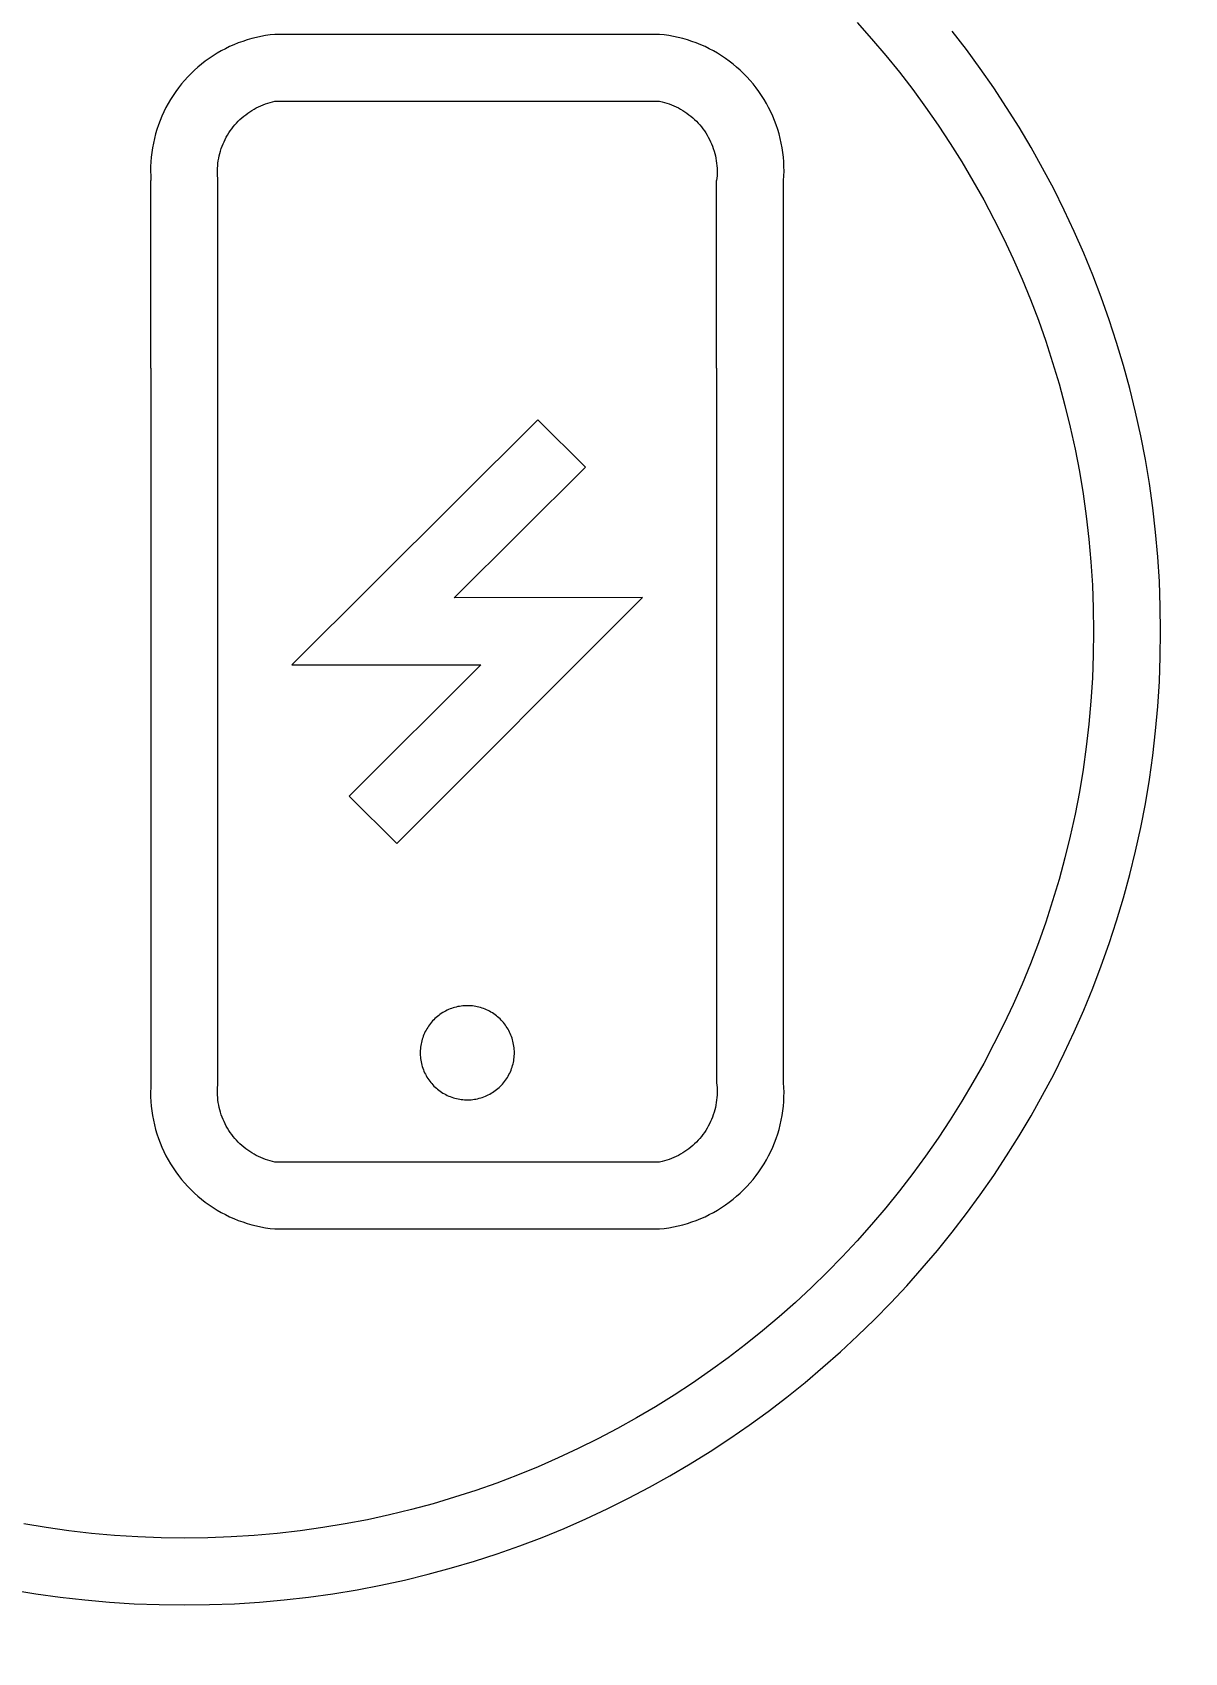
# Model space of a CAD drawing. Header units: inches. Extents: x -9 to 197, y 0 to 134.
# Drawn here: x 21.98 to 23.235, y 120.523 to 122.287 of the extents above; entities that cross this region are included whole.
import ezdxf

# ---------------------------------------------------------------- set-up
doc = ezdxf.new("R2010")
doc.units = ezdxf.units.IN
doc.layers.add('ZANO_R', color=7, linetype='Continuous', lineweight=0)
doc.layers.add('ZANO_W', color=1, linetype='Continuous', lineweight=0)
doc.styles.get("Standard").update_dxf_attribs({"font": 'arial.ttf'})
doc.dimstyles.new('amerykanie', dxfattribs={"dimtxt": 50, "dimasz": 50, "dimexe": 0.5, "dimexo": 0.5, "dimgap": 1, "dimtad": 1, "dimdec": 0, "dimzin": 0, "dimlunit": 5, "dimtxsty": 'Standard', "dimcen": 0.09, "dimclrd": 1, "dimclre": 1, "dimclrt": 1, "dimazin": 0, "dimtfac": 1, "dimtdec": 0, "dimtmove": 0, "dimatfit": 3, "dimfxl": 1, "dimtzin": 0, "dimarcsym": 1})

# ---------------------------------------------------------------- blocks, each defined once
blk = doc.blocks.new('*D398')
at = {"layer": 'ZANO_W', "color": 1, "lineweight": -2}
blk.add_arc((156.2448, 106.2917), 5.9376, 93.97094, 170.33898, dxfattribs=at)
at = {"layer": 'ZANO_W', "color": 1}
for points in [[(155.8311, 112.0484), (155.8361, 112.3817), (156.8335, 112.2001)], [(150.2253, 107.3022), (150.5574, 107.2741), (150.3072, 106.2917)]]:
    blk.add_solid(points, dxfattribs=at)
at = {"layer": 'ZANO_W', "color": 1, "insert": (151.3604, 111.687), "char_height": 1.625, "attachment_point": 5, "rotation": 42.155}
blk.add_mtext("95%%d41'", dxfattribs=at)

msp = doc.modelspace()

# ---------------------------------------------------------------- linework, layer by layer
at = {"layer": 'ZANO_R'}
for p, q in [((22.87853, 122.29757), (22.89432, 122.27984)), ((22.99758, 122.26796), (22.98202, 122.28818)), ((22.19052, 122.26894), (22.18597, 122.26654)), ((22.19514, 122.27119), (22.19052, 122.26894)), ((22.19984, 122.27328), (22.19514, 122.27119)), ((22.20461, 122.2752), (22.19984, 122.27328)), ((22.20944, 122.27696), (22.20461, 122.2752)), ((22.21433, 122.27855), (22.20944, 122.27696)), ((22.21927, 122.27997), (22.21433, 122.27855)), ((22.22426, 122.28121), (22.21927, 122.27997)), ((22.22928, 122.28229), (22.22426, 122.28121)), ((22.23434, 122.28319), (22.22928, 122.28229)), ((22.23943, 122.28391), (22.23434, 122.28319)), ((22.24455, 122.28446), (22.23943, 122.28391)), ((22.66345, 122.28446), (22.24455, 122.28446)), ((22.66856, 122.28391), (22.66345, 122.28446)), ((22.67365, 122.28319), (22.66856, 122.28391)), ((22.67871, 122.28229), (22.67365, 122.28319)), ((22.68374, 122.28121), (22.67871, 122.28229)), ((22.68873, 122.27997), (22.68374, 122.28121)), ((22.69367, 122.27855), (22.68873, 122.27997)), ((22.69856, 122.27696), (22.69367, 122.27855)), ((22.70339, 122.2752), (22.69856, 122.27696)), ((22.70816, 122.27328), (22.70339, 122.2752)), ((22.71286, 122.27119), (22.70816, 122.27328)), ((22.71748, 122.26894), (22.71286, 122.27119)), ((22.72202, 122.26654), (22.71748, 122.26894)), ((22.89432, 122.27984), (22.90968, 122.26174)), ((22.16465, 122.25223), (22.1607, 122.24894)), ((22.16871, 122.25539), (22.16465, 122.25223)), ((22.17288, 122.2584), (22.16871, 122.25539)), ((22.17715, 122.26126), (22.17288, 122.2584)), ((22.18152, 122.26397), (22.17715, 122.26126)), ((22.18597, 122.26654), (22.18152, 122.26397)), ((22.72648, 122.26397), (22.72202, 122.26654)), ((22.73085, 122.26126), (22.72648, 122.26397)), ((22.73512, 122.2584), (22.73085, 122.26126)), ((22.73929, 122.25539), (22.73512, 122.2584)), ((22.74335, 122.25223), (22.73929, 122.25539)), ((22.7473, 122.24894), (22.74335, 122.25223)), ((22.90968, 122.26174), (22.9246, 122.24327)), ((23.01265, 122.24736), (22.99758, 122.26796)), ((22.1461, 122.23448), (22.14278, 122.23056)), ((22.14956, 122.23828), (22.1461, 122.23448)), ((22.15315, 122.24196), (22.14956, 122.23828)), ((22.15686, 122.24552), (22.15315, 122.24196)), ((22.1607, 122.24894), (22.15686, 122.24552)), ((22.75113, 122.24552), (22.7473, 122.24894)), ((22.75485, 122.24196), (22.75113, 122.24552)), ((22.75844, 122.23828), (22.75485, 122.24196)), ((22.7619, 122.23448), (22.75844, 122.23828)), ((22.76522, 122.23056), (22.7619, 122.23448)), ((22.9246, 122.24327), (22.93909, 122.22444)), ((23.02724, 122.2264), (23.01265, 122.24736)), ((22.13364, 122.21814), (22.13088, 122.2138)), ((22.13654, 122.22239), (22.13364, 122.21814)), ((22.13959, 122.22653), (22.13654, 122.22239)), ((22.14278, 122.23056), (22.13959, 122.22653)), ((22.76841, 122.22653), (22.76522, 122.23056)), ((22.77146, 122.22239), (22.76841, 122.22653)), ((22.77436, 122.21814), (22.77146, 122.22239)), ((22.77711, 122.2138), (22.77436, 122.21814)), ((22.93909, 122.22444), (22.95313, 122.20526)), ((23.04133, 122.20507), (23.02724, 122.2264)), ((22.12354, 122.20024), (22.12141, 122.19556)), ((22.12583, 122.20485), (22.12354, 122.20024)), ((22.12828, 122.20937), (22.12583, 122.20485)), ((22.13088, 122.2138), (22.12828, 122.20937)), ((22.21267, 122.19714), (22.21485, 122.19876)), ((22.21485, 122.19876), (22.21709, 122.20029)), ((22.21709, 122.20029), (22.21939, 122.20175)), ((22.21939, 122.20175), (22.22173, 122.20313)), ((22.22173, 122.20313), (22.22412, 122.20443)), ((22.22412, 122.20443), (22.22655, 122.20564)), ((22.22655, 122.20564), (22.22902, 122.20677)), ((22.22902, 122.20677), (22.23154, 122.20781)), ((22.23154, 122.20781), (22.23408, 122.20877)), ((22.23408, 122.20877), (22.23666, 122.20963)), ((22.23666, 122.20963), (22.23926, 122.21041)), ((22.23926, 122.21041), (22.24189, 122.21109)), ((22.24189, 122.21109), (22.24455, 122.21169)), ((22.24455, 122.21169), (22.66345, 122.21169)), ((22.66345, 122.21169), (22.6661, 122.21109)), ((22.6661, 122.21109), (22.66873, 122.21041)), ((22.66873, 122.21041), (22.67134, 122.20963)), ((22.67134, 122.20963), (22.67392, 122.20877)), ((22.67392, 122.20877), (22.67646, 122.20781)), ((22.67646, 122.20781), (22.67897, 122.20677)), ((22.67897, 122.20677), (22.68145, 122.20564)), ((22.68145, 122.20564), (22.68388, 122.20443)), ((22.68388, 122.20443), (22.68627, 122.20313)), ((22.68627, 122.20313), (22.68861, 122.20175)), ((22.68861, 122.20175), (22.6909, 122.20029)), ((22.6909, 122.20029), (22.69314, 122.19876)), ((22.69314, 122.19876), (22.69533, 122.19714)), ((22.77972, 122.20937), (22.77711, 122.2138)), ((22.78216, 122.20485), (22.77972, 122.20937)), ((22.78445, 122.20024), (22.78216, 122.20485)), ((22.78658, 122.19556), (22.78445, 122.20024)), ((22.95313, 122.20526), (22.96672, 122.18574)), ((23.05492, 122.1834), (23.04133, 122.20507)), ((22.11601, 122.18112), (22.11455, 122.1762)), ((22.11764, 122.186), (22.11601, 122.18112)), ((22.11945, 122.19081), (22.11764, 122.186)), ((22.12141, 122.19556), (22.11945, 122.19081)), ((22.19585, 122.1795), (22.19744, 122.18171)), ((22.19744, 122.18171), (22.1991, 122.18386)), ((22.1991, 122.18386), (22.20083, 122.18596)), ((22.20083, 122.18596), (22.20264, 122.18799)), ((22.20264, 122.18799), (22.20452, 122.18996)), ((22.20452, 122.18996), (22.20646, 122.19186)), ((22.20646, 122.19186), (22.20847, 122.19369)), ((22.20847, 122.19369), (22.21054, 122.19545)), ((22.21054, 122.19545), (22.21267, 122.19714)), ((22.69533, 122.19714), (22.69746, 122.19545)), ((22.69746, 122.19545), (22.69953, 122.19369)), ((22.69953, 122.19369), (22.70154, 122.19186)), ((22.70154, 122.19186), (22.70348, 122.18996)), ((22.70348, 122.18996), (22.70536, 122.18799)), ((22.70536, 122.18799), (22.70716, 122.18596)), ((22.70716, 122.18596), (22.7089, 122.18386)), ((22.7089, 122.18386), (22.71056, 122.18171)), ((22.71056, 122.18171), (22.71214, 122.1795)), ((22.78855, 122.19081), (22.78658, 122.19556)), ((22.79035, 122.186), (22.78855, 122.19081)), ((22.79199, 122.18112), (22.79035, 122.186)), ((22.79345, 122.1762), (22.79199, 122.18112)), ((22.96672, 122.18574), (22.97985, 122.16588)), ((23.06799, 122.16137), (23.05492, 122.1834)), ((22.11213, 122.1662), (22.11119, 122.16115)), ((22.11325, 122.17122), (22.11213, 122.1662)), ((22.11455, 122.1762), (22.11325, 122.17122)), ((22.18702, 122.1627), (22.18803, 122.16523)), ((22.18803, 122.16523), (22.18912, 122.16771)), ((22.18912, 122.16771), (22.1903, 122.17016)), ((22.1903, 122.17016), (22.19157, 122.17257)), ((22.19157, 122.17257), (22.19292, 122.17493)), ((22.19292, 122.17493), (22.19434, 122.17724)), ((22.19434, 122.17724), (22.19585, 122.1795)), ((22.71214, 122.1795), (22.71365, 122.17724)), ((22.71365, 122.17724), (22.71508, 122.17493)), ((22.71508, 122.17493), (22.71643, 122.17257)), ((22.71643, 122.17257), (22.71769, 122.17016)), ((22.71769, 122.17016), (22.71888, 122.16771)), ((22.71888, 122.16771), (22.71997, 122.16523)), ((22.71997, 122.16523), (22.72098, 122.1627)), ((22.79474, 122.17122), (22.79345, 122.1762)), ((22.79587, 122.1662), (22.79474, 122.17122)), ((22.79681, 122.16115), (22.79587, 122.1662)), ((22.97985, 122.16588), (22.9925, 122.14569)), ((22.1094, 122.14584), (22.10916, 122.1407)), ((22.10982, 122.15096), (22.1094, 122.14584)), ((22.11041, 122.15607), (22.10982, 122.15096)), ((22.11119, 122.16115), (22.11041, 122.15607)), ((22.18248, 122.14427), (22.18285, 122.14696)), ((22.18285, 122.14696), (22.18332, 122.14964)), ((22.18332, 122.14964), (22.18387, 122.1523)), ((22.18387, 122.1523), (22.18452, 122.15494)), ((22.18452, 122.15494), (22.18527, 122.15756)), ((22.18527, 122.15756), (22.1861, 122.16014)), ((22.1861, 122.16014), (22.18702, 122.1627)), ((22.72098, 122.1627), (22.7219, 122.16014)), ((22.7219, 122.16014), (22.72273, 122.15756)), ((22.72273, 122.15756), (22.72347, 122.15494)), ((22.72347, 122.15494), (22.72412, 122.1523)), ((22.72412, 122.1523), (22.72468, 122.14964)), ((22.72468, 122.14964), (22.72515, 122.14696)), ((22.72515, 122.14696), (22.72552, 122.14427)), ((22.79758, 122.15607), (22.79681, 122.16115)), ((22.79818, 122.15096), (22.79758, 122.15607)), ((22.7986, 122.14584), (22.79818, 122.15096)), ((22.79884, 122.1407), (22.7986, 122.14584)), ((22.9925, 122.14569), (23.00468, 122.12518)), ((23.08055, 122.13902), (23.06799, 122.16137)), ((22.10916, 122.1407), (22.10909, 122.13556)), ((22.10909, 122.13556), (22.10921, 122.13042)), ((22.10921, 122.13042), (22.1095, 122.12529)), ((22.18192, 122.13614), (22.18201, 122.13885)), ((22.18193, 122.13342), (22.18192, 122.13614)), ((22.18202, 122.1307), (22.18193, 122.13342)), ((22.18201, 122.13885), (22.1822, 122.14157)), ((22.18221, 122.12799), (22.18202, 122.1307)), ((22.1822, 122.14157), (22.18248, 122.14427)), ((22.1825, 122.12529), (22.18221, 122.12799)), ((22.72578, 122.12799), (22.7255, 122.12529)), ((22.72552, 122.14427), (22.7258, 122.14157)), ((22.72597, 122.1307), (22.72578, 122.12799)), ((22.7258, 122.14157), (22.72598, 122.13885)), ((22.72607, 122.13342), (22.72597, 122.1307)), ((22.72598, 122.13885), (22.72608, 122.13614)), ((22.72608, 122.13614), (22.72607, 122.13342)), ((22.7985, 122.12529), (22.79879, 122.13042)), ((22.79879, 122.13042), (22.7989, 122.13556)), ((22.7989, 122.13556), (22.79884, 122.1407)), ((23.09257, 122.11633), (23.08055, 122.13902)), ((22.1095, 121.92127), (22.1095, 122.12529)), ((22.1825, 121.14316), (22.1825, 122.12529)), ((22.7255, 121.92127), (22.7255, 122.12529)), ((22.7985, 121.14316), (22.7985, 122.12529)), ((23.00468, 122.12518), (23.01637, 122.10436)), ((23.10405, 122.09333), (23.09257, 122.11633)), ((23.01637, 122.10436), (23.02756, 122.08323)), ((23.11499, 122.07001), (23.10405, 122.09333)), ((23.02756, 122.08323), (23.03826, 122.06181)), ((23.03826, 122.06181), (23.04844, 122.04009)), ((23.12537, 122.0464), (23.11499, 122.07001)), ((23.04844, 122.04009), (23.05811, 122.0181)), ((23.13518, 122.02249), (23.12537, 122.0464)), ((23.14443, 121.99829), (23.13518, 122.02249)), ((23.05811, 122.0181), (23.06725, 121.99583)), ((23.06725, 121.99583), (23.07586, 121.97329)), ((23.15309, 121.97382), (23.14443, 121.99829)), ((23.07586, 121.97329), (23.08393, 121.9505)), ((23.16116, 121.94908), (23.15309, 121.97382)), ((23.08393, 121.9505), (23.09145, 121.92746)), ((23.16864, 121.92408), (23.16116, 121.94908)), ((22.1095, 121.92127), (22.1095, 121.14316)), ((22.7255, 121.92127), (22.7255, 121.14316)), ((23.09145, 121.92746), (23.09841, 121.90417)), ((23.17551, 121.89882), (23.16864, 121.92408)), ((23.09841, 121.90417), (23.10481, 121.88066)), ((23.18177, 121.87332), (23.17551, 121.89882)), ((22.53099, 121.86496), (22.26297, 121.598)), ((22.5826, 121.81348), (22.53099, 121.86496)), ((23.10481, 121.88066), (23.11064, 121.85691)), ((23.1874, 121.84759), (23.18177, 121.87332)), ((23.11064, 121.85691), (23.11589, 121.83294)), ((23.1924, 121.82163), (23.1874, 121.84759)), ((23.11589, 121.83294), (23.12054, 121.80877)), ((22.43956, 121.671), (22.5826, 121.81348)), ((23.19676, 121.79546), (23.1924, 121.82163)), ((23.12054, 121.80877), (23.12461, 121.78439)), ((23.20048, 121.76907), (23.19676, 121.79546)), ((23.12461, 121.78439), (23.12807, 121.75981)), ((23.12807, 121.75981), (23.13091, 121.73505)), ((23.20354, 121.74248), (23.20048, 121.76907)), ((23.20593, 121.7157), (23.20354, 121.74248)), ((23.13091, 121.73505), (23.13314, 121.71011)), ((23.13314, 121.71011), (23.13474, 121.68499)), ((23.20765, 121.68873), (23.20593, 121.7157)), ((23.20869, 121.66159), (23.20765, 121.68873)), ((22.3771, 121.40365), (22.64487, 121.67127)), ((22.64487, 121.67127), (22.43956, 121.671)), ((23.13474, 121.68499), (23.13571, 121.65971)), ((23.13571, 121.65971), (23.13604, 121.63428)), ((23.20904, 121.63428), (23.20869, 121.66159)), ((23.13604, 121.63428), (23.13571, 121.60884)), ((23.20869, 121.60697), (23.20904, 121.63428)), ((23.13571, 121.60884), (23.13474, 121.58356)), ((23.20765, 121.57982), (23.20869, 121.60697)), ((22.26297, 121.598), (22.46872, 121.59827)), ((22.46872, 121.59827), (22.32543, 121.45503)), ((23.13474, 121.58356), (23.13314, 121.55845)), ((23.20593, 121.55286), (23.20765, 121.57982)), ((23.13314, 121.55845), (23.13091, 121.53351)), ((23.20354, 121.52608), (23.20593, 121.55286)), ((23.13091, 121.53351), (23.12807, 121.50874)), ((23.20048, 121.49949), (23.20354, 121.52608)), ((23.12807, 121.50874), (23.12461, 121.48417)), ((23.19676, 121.4731), (23.20048, 121.49949)), ((23.12461, 121.48417), (23.12054, 121.45979)), ((23.12054, 121.45979), (23.11589, 121.43561)), ((23.1924, 121.44692), (23.19676, 121.4731)), ((22.32543, 121.45503), (22.3771, 121.40365)), ((23.1874, 121.42096), (23.1924, 121.44692)), ((23.11589, 121.43561), (23.11064, 121.41165)), ((23.11064, 121.41165), (23.10481, 121.3879)), ((23.18177, 121.39523), (23.1874, 121.42096)), ((23.10481, 121.3879), (23.09841, 121.36438)), ((23.17551, 121.36973), (23.18177, 121.39523)), ((23.16864, 121.34448), (23.17551, 121.36973)), ((23.09841, 121.36438), (23.09145, 121.3411)), ((23.09145, 121.3411), (23.08393, 121.31805)), ((23.16116, 121.31948), (23.16864, 121.34448)), ((23.08393, 121.31805), (23.07586, 121.29526)), ((23.15309, 121.29474), (23.16116, 121.31948)), ((23.07586, 121.29526), (23.06725, 121.27273)), ((23.14443, 121.27026), (23.15309, 121.29474)), ((23.06725, 121.27273), (23.05811, 121.25046)), ((23.13518, 121.24607), (23.14443, 121.27026)), ((23.05811, 121.25046), (23.04844, 121.22846)), ((23.12537, 121.22216), (23.13518, 121.24607)), ((23.04844, 121.22846), (23.03826, 121.20675)), ((22.41749, 121.2117), (22.41626, 121.21041)), ((22.41876, 121.21294), (22.41749, 121.2117)), ((22.42007, 121.21414), (22.41876, 121.21294)), ((22.42143, 121.2153), (22.42007, 121.21414)), ((22.42282, 121.21641), (22.42143, 121.2153)), ((22.42425, 121.21746), (22.42282, 121.21641)), ((22.42572, 121.21847), (22.42425, 121.21746)), ((22.42722, 121.21943), (22.42572, 121.21847)), ((22.42875, 121.22033), (22.42722, 121.21943)), ((22.43031, 121.22118), (22.42875, 121.22033)), ((22.4319, 121.22197), (22.43031, 121.22118)), ((22.43352, 121.22271), (22.4319, 121.22197)), ((22.43517, 121.22339), (22.43352, 121.22271)), ((22.43683, 121.22402), (22.43517, 121.22339)), ((22.43852, 121.22459), (22.43683, 121.22402)), ((22.44022, 121.22509), (22.43852, 121.22459)), ((22.44194, 121.22554), (22.44022, 121.22509)), ((22.44368, 121.22593), (22.44194, 121.22554)), ((22.44543, 121.22626), (22.44368, 121.22593)), ((22.44719, 121.22653), (22.44543, 121.22626)), ((22.44896, 121.22673), (22.44719, 121.22653)), ((22.45073, 121.22688), (22.44896, 121.22673)), ((22.45251, 121.22696), (22.45073, 121.22688)), ((22.45429, 121.22698), (22.45251, 121.22696)), ((22.45606, 121.22694), (22.45429, 121.22698)), ((22.45784, 121.22684), (22.45606, 121.22694)), ((22.45961, 121.22667), (22.45784, 121.22684)), ((22.46138, 121.22645), (22.45961, 121.22667)), ((22.46313, 121.22616), (22.46138, 121.22645)), ((22.46488, 121.22581), (22.46313, 121.22616)), ((22.46661, 121.2254), (22.46488, 121.22581)), ((22.46833, 121.22494), (22.46661, 121.2254)), ((22.47002, 121.22441), (22.46833, 121.22494)), ((22.4717, 121.22382), (22.47002, 121.22441)), ((22.47336, 121.22318), (22.4717, 121.22382)), ((22.475, 121.22248), (22.47336, 121.22318)), ((22.47661, 121.22172), (22.475, 121.22248)), ((22.47819, 121.22091), (22.47661, 121.22172)), ((22.47975, 121.22004), (22.47819, 121.22091)), ((22.48127, 121.21912), (22.47975, 121.22004)), ((22.48276, 121.21815), (22.48127, 121.21912)), ((22.48421, 121.21713), (22.48276, 121.21815)), ((22.48563, 121.21605), (22.48421, 121.21713)), ((22.48701, 121.21493), (22.48563, 121.21605)), ((22.48835, 121.21376), (22.48701, 121.21493)), ((22.48965, 121.21255), (22.48835, 121.21376)), ((22.49091, 121.21129), (22.48965, 121.21255)), ((22.49212, 121.20999), (22.49091, 121.21129)), ((23.11499, 121.19854), (23.12537, 121.22216)), ((22.40606, 121.19385), (22.40546, 121.19217)), ((22.40671, 121.1955), (22.40606, 121.19385)), ((22.40743, 121.19713), (22.40671, 121.1955)), ((22.4082, 121.19873), (22.40743, 121.19713)), ((22.40903, 121.20031), (22.4082, 121.19873)), ((22.40991, 121.20186), (22.40903, 121.20031)), ((22.41084, 121.20337), (22.40991, 121.20186)), ((22.41183, 121.20485), (22.41084, 121.20337)), ((22.41286, 121.2063), (22.41183, 121.20485)), ((22.41395, 121.20771), (22.41286, 121.2063)), ((22.41508, 121.20908), (22.41395, 121.20771)), ((22.41626, 121.21041), (22.41508, 121.20908)), ((22.49329, 121.20864), (22.49212, 121.20999)), ((22.49441, 121.20726), (22.49329, 121.20864)), ((22.49548, 121.20584), (22.49441, 121.20726)), ((22.4965, 121.20438), (22.49548, 121.20584)), ((22.49746, 121.20289), (22.4965, 121.20438)), ((22.49838, 121.20136), (22.49746, 121.20289)), ((22.49924, 121.19981), (22.49838, 121.20136)), ((22.50005, 121.19822), (22.49924, 121.19981)), ((22.5008, 121.19661), (22.50005, 121.19822)), ((22.5015, 121.19497), (22.5008, 121.19661)), ((22.50214, 121.19331), (22.5015, 121.19497)), ((22.50272, 121.19163), (22.50214, 121.19331)), ((23.03826, 121.20675), (23.02756, 121.18532)), ((23.10405, 121.17523), (23.11499, 121.19854)), ((22.40281, 121.17824), (22.40275, 121.17646)), ((22.40275, 121.17646), (22.40276, 121.17468)), ((22.40292, 121.18001), (22.40281, 121.17824)), ((22.4031, 121.18178), (22.40292, 121.18001)), ((22.40334, 121.18354), (22.4031, 121.18178)), ((22.40365, 121.1853), (22.40334, 121.18354)), ((22.40401, 121.18704), (22.40365, 121.1853)), ((22.40443, 121.18877), (22.40401, 121.18704)), ((22.40491, 121.19048), (22.40443, 121.18877)), ((22.40546, 121.19217), (22.40491, 121.19048)), ((22.50324, 121.18993), (22.50272, 121.19163)), ((22.50371, 121.18821), (22.50324, 121.18993)), ((22.50411, 121.18648), (22.50371, 121.18821)), ((22.50445, 121.18473), (22.50411, 121.18648)), ((22.50474, 121.18298), (22.50445, 121.18473)), ((22.50496, 121.18121), (22.50474, 121.18298)), ((22.50512, 121.17944), (22.50496, 121.18121)), ((22.50522, 121.17766), (22.50512, 121.17944)), ((22.50525, 121.17588), (22.50522, 121.17766)), ((22.50523, 121.17411), (22.50525, 121.17588)), ((23.02756, 121.18532), (23.01637, 121.1642)), ((23.09257, 121.15222), (23.10405, 121.17523)), ((22.40276, 121.17468), (22.40282, 121.1729)), ((22.40282, 121.1729), (22.40295, 121.17113)), ((22.40295, 121.17113), (22.40314, 121.16936)), ((22.40314, 121.16936), (22.40339, 121.1676)), ((22.40339, 121.1676), (22.40371, 121.16584)), ((22.40371, 121.16584), (22.40408, 121.16411)), ((22.40408, 121.16411), (22.40451, 121.16238)), ((22.40451, 121.16238), (22.40501, 121.16067)), ((22.40501, 121.16067), (22.40556, 121.15898)), ((22.40556, 121.15898), (22.40617, 121.15731)), ((22.50162, 121.15677), (22.50225, 121.15844)), ((22.50225, 121.15844), (22.50282, 121.16012)), ((22.50282, 121.16012), (22.50333, 121.16183)), ((22.50333, 121.16183), (22.50378, 121.16355)), ((22.50378, 121.16355), (22.50418, 121.16528)), ((22.50418, 121.16528), (22.50451, 121.16703)), ((22.50451, 121.16703), (22.50478, 121.16879)), ((22.50478, 121.16879), (22.50499, 121.17056)), ((22.50499, 121.17056), (22.50514, 121.17233)), ((22.50514, 121.17233), (22.50523, 121.17411)), ((23.01637, 121.1642), (23.00468, 121.14337)), ((22.1095, 121.14316), (22.10921, 121.13803)), ((22.18202, 121.13774), (22.18221, 121.14045)), ((22.18221, 121.14045), (22.1825, 121.14316)), ((22.40617, 121.15731), (22.40684, 121.15566)), ((22.40684, 121.15566), (22.40756, 121.15403)), ((22.40756, 121.15403), (22.40834, 121.15244)), ((22.40834, 121.15244), (22.40918, 121.15087)), ((22.40918, 121.15087), (22.41007, 121.14932)), ((22.41007, 121.14932), (22.41101, 121.14782)), ((22.41101, 121.14782), (22.41201, 121.14634)), ((22.41201, 121.14634), (22.41305, 121.1449)), ((22.41305, 121.1449), (22.41415, 121.1435)), ((22.41415, 121.1435), (22.41529, 121.14213)), ((22.41529, 121.14213), (22.41648, 121.14081)), ((22.41648, 121.14081), (22.41771, 121.13953)), ((22.48988, 121.13913), (22.49113, 121.14039)), ((22.49113, 121.14039), (22.49233, 121.1417)), ((22.49233, 121.1417), (22.49349, 121.14305)), ((22.49349, 121.14305), (22.4946, 121.14444)), ((22.4946, 121.14444), (22.49566, 121.14587)), ((22.49566, 121.14587), (22.49667, 121.14734)), ((22.49667, 121.14734), (22.49763, 121.14883)), ((22.49763, 121.14883), (22.49854, 121.15037)), ((22.49854, 121.15037), (22.49939, 121.15193)), ((22.49939, 121.15193), (22.50019, 121.15352)), ((22.50019, 121.15352), (22.50093, 121.15513)), ((22.50093, 121.15513), (22.50162, 121.15677)), ((22.7255, 121.14316), (22.72578, 121.14045)), ((22.72578, 121.14045), (22.72597, 121.13774)), ((22.79879, 121.13803), (22.7985, 121.14316)), ((23.00468, 121.14337), (22.9925, 121.12286)), ((23.08055, 121.12954), (23.09257, 121.15222)), ((22.10921, 121.13803), (22.10909, 121.13289)), ((22.10909, 121.13289), (22.10916, 121.12774)), ((22.10916, 121.12774), (22.1094, 121.12261)), ((22.1094, 121.12261), (22.10982, 121.11748)), ((22.18192, 121.13231), (22.18193, 121.13503)), ((22.18201, 121.12959), (22.18192, 121.13231)), ((22.18193, 121.13503), (22.18202, 121.13774)), ((22.1822, 121.12688), (22.18201, 121.12959)), ((22.18248, 121.12418), (22.1822, 121.12688)), ((22.18285, 121.12148), (22.18248, 121.12418)), ((22.41771, 121.13953), (22.41899, 121.13829)), ((22.41899, 121.13829), (22.42031, 121.1371)), ((22.42031, 121.1371), (22.42167, 121.13595)), ((22.42167, 121.13595), (22.42307, 121.13486)), ((22.42307, 121.13486), (22.42451, 121.13381)), ((22.42451, 121.13381), (22.42598, 121.13281)), ((22.42598, 121.13281), (22.42749, 121.13186)), ((22.42749, 121.13186), (22.42903, 121.13097)), ((22.42903, 121.13097), (22.43059, 121.13013)), ((22.43059, 121.13013), (22.43219, 121.12934)), ((22.43219, 121.12934), (22.43381, 121.12862)), ((22.43381, 121.12862), (22.43546, 121.12794)), ((22.43546, 121.12794), (22.43713, 121.12733)), ((22.43713, 121.12733), (22.43882, 121.12677)), ((22.43882, 121.12677), (22.44053, 121.12627)), ((22.44053, 121.12627), (22.44225, 121.12584)), ((22.44225, 121.12584), (22.44399, 121.12546)), ((22.44399, 121.12546), (22.44574, 121.12514)), ((22.44574, 121.12514), (22.4475, 121.12489)), ((22.4475, 121.12489), (22.44927, 121.12469)), ((22.44927, 121.12469), (22.45104, 121.12456)), ((22.45104, 121.12456), (22.45282, 121.12449)), ((22.45282, 121.12449), (22.4546, 121.12448)), ((22.4546, 121.12448), (22.45638, 121.12453)), ((22.45638, 121.12453), (22.45816, 121.12464)), ((22.45816, 121.12464), (22.45993, 121.12482)), ((22.45993, 121.12482), (22.46169, 121.12505)), ((22.46169, 121.12505), (22.46344, 121.12535)), ((22.46344, 121.12535), (22.46519, 121.12571)), ((22.46519, 121.12571), (22.46692, 121.12613)), ((22.46692, 121.12613), (22.46863, 121.12661)), ((22.46863, 121.12661), (22.47032, 121.12714)), ((22.47032, 121.12714), (22.472, 121.12774)), ((22.472, 121.12774), (22.47366, 121.12839)), ((22.47366, 121.12839), (22.47529, 121.1291)), ((22.47529, 121.1291), (22.47689, 121.12987)), ((22.47689, 121.12987), (22.47847, 121.13069)), ((22.47847, 121.13069), (22.48002, 121.13157)), ((22.48002, 121.13157), (22.48154, 121.1325)), ((22.48154, 121.1325), (22.48302, 121.13348)), ((22.48302, 121.13348), (22.48447, 121.13451)), ((22.48447, 121.13451), (22.48588, 121.13559)), ((22.48588, 121.13559), (22.48725, 121.13673)), ((22.48725, 121.13673), (22.48859, 121.1379)), ((22.48859, 121.1379), (22.48988, 121.13913)), ((22.72552, 121.12418), (22.72515, 121.12148)), ((22.7258, 121.12688), (22.72552, 121.12418)), ((22.72598, 121.12959), (22.7258, 121.12688)), ((22.72597, 121.13774), (22.72607, 121.13503)), ((22.72608, 121.13231), (22.72598, 121.12959)), ((22.72607, 121.13503), (22.72608, 121.13231)), ((22.79818, 121.11748), (22.7986, 121.12261)), ((22.7986, 121.12261), (22.79884, 121.12774)), ((22.7989, 121.13289), (22.79879, 121.13803)), ((22.79884, 121.12774), (22.7989, 121.13289)), ((22.9925, 121.12286), (22.97985, 121.10267)), ((23.06799, 121.10718), (23.08055, 121.12954)), ((22.10982, 121.11748), (22.11041, 121.11238)), ((22.11041, 121.11238), (22.11119, 121.1073)), ((22.11119, 121.1073), (22.11213, 121.10224)), ((22.18332, 121.1188), (22.18285, 121.12148)), ((22.18387, 121.11614), (22.18332, 121.1188)), ((22.18452, 121.1135), (22.18387, 121.11614)), ((22.18527, 121.11089), (22.18452, 121.1135)), ((22.1861, 121.1083), (22.18527, 121.11089)), ((22.18702, 121.10574), (22.1861, 121.1083)), ((22.18803, 121.10322), (22.18702, 121.10574)), ((22.72098, 121.10574), (22.71997, 121.10322)), ((22.7219, 121.1083), (22.72098, 121.10574)), ((22.72273, 121.11089), (22.7219, 121.1083)), ((22.72347, 121.1135), (22.72273, 121.11089)), ((22.72412, 121.11614), (22.72347, 121.1135)), ((22.72468, 121.1188), (22.72412, 121.11614)), ((22.72515, 121.12148), (22.72468, 121.1188)), ((22.79587, 121.10224), (22.79681, 121.1073)), ((22.79681, 121.1073), (22.79758, 121.11238)), ((22.79758, 121.11238), (22.79818, 121.11748)), ((23.05492, 121.08516), (23.06799, 121.10718)), ((22.11213, 121.10224), (22.11325, 121.09722)), ((22.11325, 121.09722), (22.11455, 121.09225)), ((22.11455, 121.09225), (22.11601, 121.08732)), ((22.11601, 121.08732), (22.11764, 121.08245)), ((22.18912, 121.10073), (22.18803, 121.10322)), ((22.1903, 121.09828), (22.18912, 121.10073)), ((22.19157, 121.09588), (22.1903, 121.09828)), ((22.19292, 121.09352), (22.19157, 121.09588)), ((22.19434, 121.0912), (22.19292, 121.09352)), ((22.19585, 121.08894), (22.19434, 121.0912)), ((22.19744, 121.08673), (22.19585, 121.08894)), ((22.71214, 121.08894), (22.71056, 121.08673)), ((22.71365, 121.0912), (22.71214, 121.08894)), ((22.71508, 121.09352), (22.71365, 121.0912)), ((22.71643, 121.09588), (22.71508, 121.09352)), ((22.71769, 121.09828), (22.71643, 121.09588)), ((22.71888, 121.10073), (22.71769, 121.09828)), ((22.71997, 121.10322), (22.71888, 121.10073)), ((22.79035, 121.08245), (22.79199, 121.08732)), ((22.79199, 121.08732), (22.79345, 121.09225)), ((22.79345, 121.09225), (22.79474, 121.09722)), ((22.79474, 121.09722), (22.79587, 121.10224)), ((22.97985, 121.10267), (22.96672, 121.08281)), ((22.11764, 121.08245), (22.11945, 121.07763)), ((22.11945, 121.07763), (22.12141, 121.07288)), ((22.12141, 121.07288), (22.12354, 121.0682)), ((22.1991, 121.08458), (22.19744, 121.08673)), ((22.20083, 121.08249), (22.1991, 121.08458)), ((22.20264, 121.08046), (22.20083, 121.08249)), ((22.20452, 121.07849), (22.20264, 121.08046)), ((22.20646, 121.07659), (22.20452, 121.07849)), ((22.20847, 121.07476), (22.20646, 121.07659)), ((22.21054, 121.07299), (22.20847, 121.07476)), ((22.21267, 121.0713), (22.21054, 121.07299)), ((22.21485, 121.06969), (22.21267, 121.0713)), ((22.21709, 121.06815), (22.21485, 121.06969)), ((22.69314, 121.06969), (22.6909, 121.06815)), ((22.69533, 121.0713), (22.69314, 121.06969)), ((22.69746, 121.07299), (22.69533, 121.0713)), ((22.69953, 121.07476), (22.69746, 121.07299)), ((22.70154, 121.07659), (22.69953, 121.07476)), ((22.70348, 121.07849), (22.70154, 121.07659)), ((22.70536, 121.08046), (22.70348, 121.07849)), ((22.70716, 121.08249), (22.70536, 121.08046)), ((22.7089, 121.08458), (22.70716, 121.08249)), ((22.71056, 121.08673), (22.7089, 121.08458)), ((22.78445, 121.0682), (22.78658, 121.07288)), ((22.78658, 121.07288), (22.78855, 121.07763)), ((22.78855, 121.07763), (22.79035, 121.08245)), ((22.96672, 121.08281), (22.95313, 121.06329)), ((23.04133, 121.06348), (23.05492, 121.08516)), ((22.12354, 121.0682), (22.12583, 121.0636)), ((22.12583, 121.0636), (22.12828, 121.05908)), ((22.12828, 121.05908), (22.13088, 121.05464)), ((22.13088, 121.05464), (22.13364, 121.0503)), ((22.21939, 121.06669), (22.21709, 121.06815)), ((22.22173, 121.06531), (22.21939, 121.06669)), ((22.22412, 121.06402), (22.22173, 121.06531)), ((22.22655, 121.0628), (22.22412, 121.06402)), ((22.22902, 121.06167), (22.22655, 121.0628)), ((22.23154, 121.06063), (22.22902, 121.06167)), ((22.23408, 121.05968), (22.23154, 121.06063)), ((22.23666, 121.05881), (22.23408, 121.05968)), ((22.23926, 121.05804), (22.23666, 121.05881)), ((22.24189, 121.05735), (22.23926, 121.05804)), ((22.24455, 121.05676), (22.24189, 121.05735)), ((22.66345, 121.05676), (22.24455, 121.05676)), ((22.6661, 121.05735), (22.66345, 121.05676)), ((22.66873, 121.05804), (22.6661, 121.05735)), ((22.67134, 121.05881), (22.66873, 121.05804)), ((22.67392, 121.05968), (22.67134, 121.05881)), ((22.67646, 121.06063), (22.67392, 121.05968)), ((22.67897, 121.06167), (22.67646, 121.06063)), ((22.68145, 121.0628), (22.67897, 121.06167)), ((22.68388, 121.06402), (22.68145, 121.0628)), ((22.68627, 121.06531), (22.68388, 121.06402)), ((22.68861, 121.06669), (22.68627, 121.06531)), ((22.6909, 121.06815), (22.68861, 121.06669)), ((22.77436, 121.0503), (22.77711, 121.05464)), ((22.77711, 121.05464), (22.77972, 121.05908)), ((22.77972, 121.05908), (22.78216, 121.0636)), ((22.78216, 121.0636), (22.78445, 121.0682)), ((22.95313, 121.06329), (22.93909, 121.04411)), ((23.02724, 121.04215), (23.04133, 121.06348)), ((22.13364, 121.0503), (22.13654, 121.04606)), ((22.13654, 121.04606), (22.13959, 121.04192)), ((22.13959, 121.04192), (22.14278, 121.03789)), ((22.14278, 121.03789), (22.1461, 121.03396)), ((22.7619, 121.03396), (22.76522, 121.03789)), ((22.76522, 121.03789), (22.76841, 121.04192)), ((22.76841, 121.04192), (22.77146, 121.04606)), ((22.77146, 121.04606), (22.77436, 121.0503)), ((22.93909, 121.04411), (22.9246, 121.02528)), ((23.01265, 121.02119), (23.02724, 121.04215)), ((22.1461, 121.03396), (22.14956, 121.03016)), ((22.14956, 121.03016), (22.15315, 121.02648)), ((22.15315, 121.02648), (22.15686, 121.02293)), ((22.15686, 121.02293), (22.1607, 121.0195)), ((22.1607, 121.0195), (22.16465, 121.01621)), ((22.74335, 121.01621), (22.7473, 121.0195)), ((22.7473, 121.0195), (22.75113, 121.02293)), ((22.75113, 121.02293), (22.75485, 121.02648)), ((22.75485, 121.02648), (22.75844, 121.03016)), ((22.75844, 121.03016), (22.7619, 121.03396)), ((22.9246, 121.02528), (22.90968, 121.00681)), ((22.99758, 121.00059), (23.01265, 121.02119)), ((22.16465, 121.01621), (22.16871, 121.01306)), ((22.16871, 121.01306), (22.17288, 121.01005)), ((22.17288, 121.01005), (22.17715, 121.00719)), ((22.17715, 121.00719), (22.18152, 121.00447)), ((22.18152, 121.00447), (22.18597, 121.00191)), ((22.18597, 121.00191), (22.19052, 120.9995)), ((22.19052, 120.9995), (22.19514, 120.99726)), ((22.71286, 120.99726), (22.71748, 120.9995)), ((22.71748, 120.9995), (22.72202, 121.00191)), ((22.72202, 121.00191), (22.72648, 121.00447)), ((22.72648, 121.00447), (22.73085, 121.00719)), ((22.73085, 121.00719), (22.73512, 121.01005)), ((22.73512, 121.01005), (22.73929, 121.01306)), ((22.73929, 121.01306), (22.74335, 121.01621)), ((22.90968, 121.00681), (22.89432, 120.98871)), ((22.98202, 120.98038), (22.99758, 121.00059)), ((22.19514, 120.99726), (22.19984, 120.99517)), ((22.19984, 120.99517), (22.20461, 120.99325)), ((22.20461, 120.99325), (22.20944, 120.99149)), ((22.20944, 120.99149), (22.21433, 120.9899)), ((22.21433, 120.9899), (22.21927, 120.98848)), ((22.21927, 120.98848), (22.22426, 120.98723)), ((22.22426, 120.98723), (22.22928, 120.98616)), ((22.22928, 120.98616), (22.23434, 120.98526)), ((22.23434, 120.98526), (22.23943, 120.98453)), ((22.23943, 120.98453), (22.24455, 120.98398)), ((22.24455, 120.98398), (22.66345, 120.98398)), ((22.66345, 120.98398), (22.66856, 120.98453)), ((22.66856, 120.98453), (22.67365, 120.98526)), ((22.67365, 120.98526), (22.67871, 120.98616)), ((22.67871, 120.98616), (22.68374, 120.98723)), ((22.68374, 120.98723), (22.68873, 120.98848)), ((22.68873, 120.98848), (22.69367, 120.9899)), ((22.69367, 120.9899), (22.69856, 120.99149)), ((22.69856, 120.99149), (22.70339, 120.99325)), ((22.70339, 120.99325), (22.70816, 120.99517)), ((22.70816, 120.99517), (22.71286, 120.99726)), ((22.89432, 120.98871), (22.87853, 120.97098)), ((22.87853, 120.97098), (22.86234, 120.95363)), ((22.96599, 120.96054), (22.98202, 120.98038)), ((22.86234, 120.95363), (22.84573, 120.93668)), ((22.9495, 120.94111), (22.96599, 120.96054)), ((22.84573, 120.93668), (22.82873, 120.92013)), ((22.93255, 120.92207), (22.9495, 120.94111)), ((22.82873, 120.92013), (22.81133, 120.90398)), ((22.91516, 120.90345), (22.93255, 120.92207)), ((22.81133, 120.90398), (22.79355, 120.88824)), ((22.89733, 120.88525), (22.91516, 120.90345)), ((22.79355, 120.88824), (22.77539, 120.87293)), ((22.87907, 120.86747), (22.89733, 120.88525)), ((22.75686, 120.85805), (22.73798, 120.84361)), ((22.77539, 120.87293), (22.75686, 120.85805)), ((22.86039, 120.85013), (22.87907, 120.86747)), ((22.73798, 120.84361), (22.71874, 120.82961)), ((22.8413, 120.83324), (22.86039, 120.85013)), ((22.71874, 120.82961), (22.69915, 120.81606)), ((22.8218, 120.8168), (22.8413, 120.83324)), ((22.69915, 120.81606), (22.67923, 120.80298)), ((22.80191, 120.80082), (22.8218, 120.8168)), ((22.65898, 120.79036), (22.63841, 120.77822)), ((22.67923, 120.80298), (22.65898, 120.79036)), ((22.78163, 120.78531), (22.80191, 120.80082)), ((22.63841, 120.77822), (22.61752, 120.76657)), ((22.73995, 120.75573), (22.76097, 120.77028)), ((22.76097, 120.77028), (22.78163, 120.78531)), ((22.59633, 120.7554), (22.57484, 120.74474)), ((22.61752, 120.76657), (22.59633, 120.7554)), ((22.71856, 120.74168), (22.73995, 120.75573)), ((22.55306, 120.73459), (22.531, 120.72495)), ((22.57484, 120.74474), (22.55306, 120.73459)), ((22.69681, 120.72814), (22.71856, 120.74168)), ((22.531, 120.72495), (22.50866, 120.71584)), ((22.67472, 120.7151), (22.69681, 120.72814)), ((22.46319, 120.69921), (22.44008, 120.69171)), ((22.48606, 120.70725), (22.46319, 120.69921)), ((22.50866, 120.71584), (22.48606, 120.70725)), ((22.62954, 120.6906), (22.6523, 120.70259)), ((22.6523, 120.70259), (22.67472, 120.7151)), ((22.41672, 120.68477), (22.39313, 120.67839)), ((22.44008, 120.69171), (22.41672, 120.68477)), ((22.60647, 120.67915), (22.62954, 120.6906)), ((22.34527, 120.66735), (22.32102, 120.66271)), ((22.36931, 120.67258), (22.34527, 120.66735)), ((22.39313, 120.67839), (22.36931, 120.67258)), ((22.55939, 120.6579), (22.58308, 120.66825)), ((22.58308, 120.66825), (22.60647, 120.67915)), ((21.99542, 120.65866), (21.97096, 120.66271)), ((22.02007, 120.65521), (21.99542, 120.65866)), ((22.04491, 120.65237), (22.02007, 120.65521)), ((22.06993, 120.65015), (22.04491, 120.65237)), ((22.09513, 120.64855), (22.06993, 120.65015)), ((22.12048, 120.64759), (22.09513, 120.64855)), ((22.146, 120.64726), (22.12048, 120.64759)), ((22.17151, 120.64759), (22.146, 120.64726)), ((22.19687, 120.64855), (22.17151, 120.64759)), ((22.22206, 120.65015), (22.19687, 120.64855)), ((22.24708, 120.65237), (22.22206, 120.65015)), ((22.27192, 120.65521), (22.24708, 120.65237)), ((22.29657, 120.65866), (22.27192, 120.65521)), ((22.32102, 120.66271), (22.29657, 120.65866)), ((22.51114, 120.6389), (22.53541, 120.64812)), ((22.53541, 120.64812), (22.55939, 120.6579)), ((22.46177, 120.62221), (22.48659, 120.63026)), ((22.48659, 120.63026), (22.51114, 120.6389)), ((22.41136, 120.60791), (22.43669, 120.61476)), ((22.43669, 120.61476), (22.46177, 120.62221)), ((22.33393, 120.59107), (22.35997, 120.59606)), ((22.35997, 120.59606), (22.38578, 120.60167)), ((22.38578, 120.60167), (22.41136, 120.60791)), ((21.95806, 120.59107), (21.98431, 120.58672)), ((21.98431, 120.58672), (22.01078, 120.58302)), ((22.01078, 120.58302), (22.03746, 120.57997)), ((22.03746, 120.57997), (22.06432, 120.57758)), ((22.06432, 120.57758), (22.09137, 120.57587)), ((22.09137, 120.57587), (22.1186, 120.57483)), ((22.17339, 120.57483), (22.20062, 120.57587)), ((22.20062, 120.57587), (22.22767, 120.57758)), ((22.22767, 120.57758), (22.25454, 120.57997)), ((22.25454, 120.57997), (22.28121, 120.58302)), ((22.28121, 120.58302), (22.30768, 120.58672)), ((22.30768, 120.58672), (22.33393, 120.59107)), ((22.1186, 120.57483), (22.146, 120.57449)), ((22.146, 120.57449), (22.17339, 120.57483))]:
    msp.add_line(p, q, dxfattribs=at)

# ---------------------------------------------------------------- dimensions: what is measured, and where the dimension line sits
at = {"layer": 'ZANO_W'}
dim = msp.add_angular_dim_2l(base=(153.62268, 111.61897), line1=((-1.70141, 106.29167), (190.28727, 106.29167)), line2=((156.24739, 106.31761), (157.97255, 123.63182)), dimstyle='amerykanie', override={"dimtxt": 1.625, "dimasz": 1, "dimgap": 0.5, "dimdec": 4, "dimaunit": 1, "dimadec": 1, "dimtdec": 4, "dimtmove": 1, "dimfrac": 2}, dxfattribs=at)
dim.commit()
dim.dimension.update_dxf_attribs({"geometry": '*D398', "text_midpoint": (151.36035, 111.68698)})

doc.saveas('drawing.dxf')
